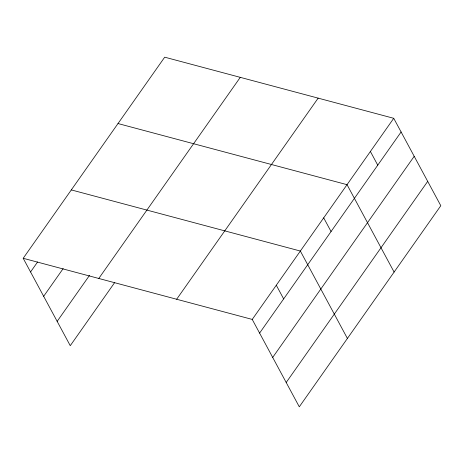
<?xml version="1.0" encoding="UTF-8"?>
<svg xmlns="http://www.w3.org/2000/svg" width="464" height="464" viewBox="0 0 464 464"><rect width="100%" height="100%" fill="white"/><g stroke="black" fill="none" stroke-linecap="round" stroke-linejoin="round"><path stroke-width="0.7" d="M23.2 258.291L164.703 57.182L393.739 118.308L440.8 205.709L299.297 406.818L252.236 319.423L23.2 258.291L70.261 345.692L114.637 282.617M30.56 271.962L37.613 261.945M43.662 296.293L63.156 268.592M57.159 321.361L89.511 275.384M98.786 278.464L240.282 77.355M176.656 299.251L318.159 98.136M252.236 319.423L393.739 118.308M259.602 333.094L401.105 131.979M272.699 357.425L414.201 156.31M286.195 382.493L427.698 181.378M118.007 123.546L347.043 184.678L394.104 272.072M71.311 189.915L300.347 251.041L347.408 338.442M370.394 151.49L377.754 165.167M323.698 217.86L331.058 231.53M276.295 285.232L283.655 298.903"/></g></svg>
